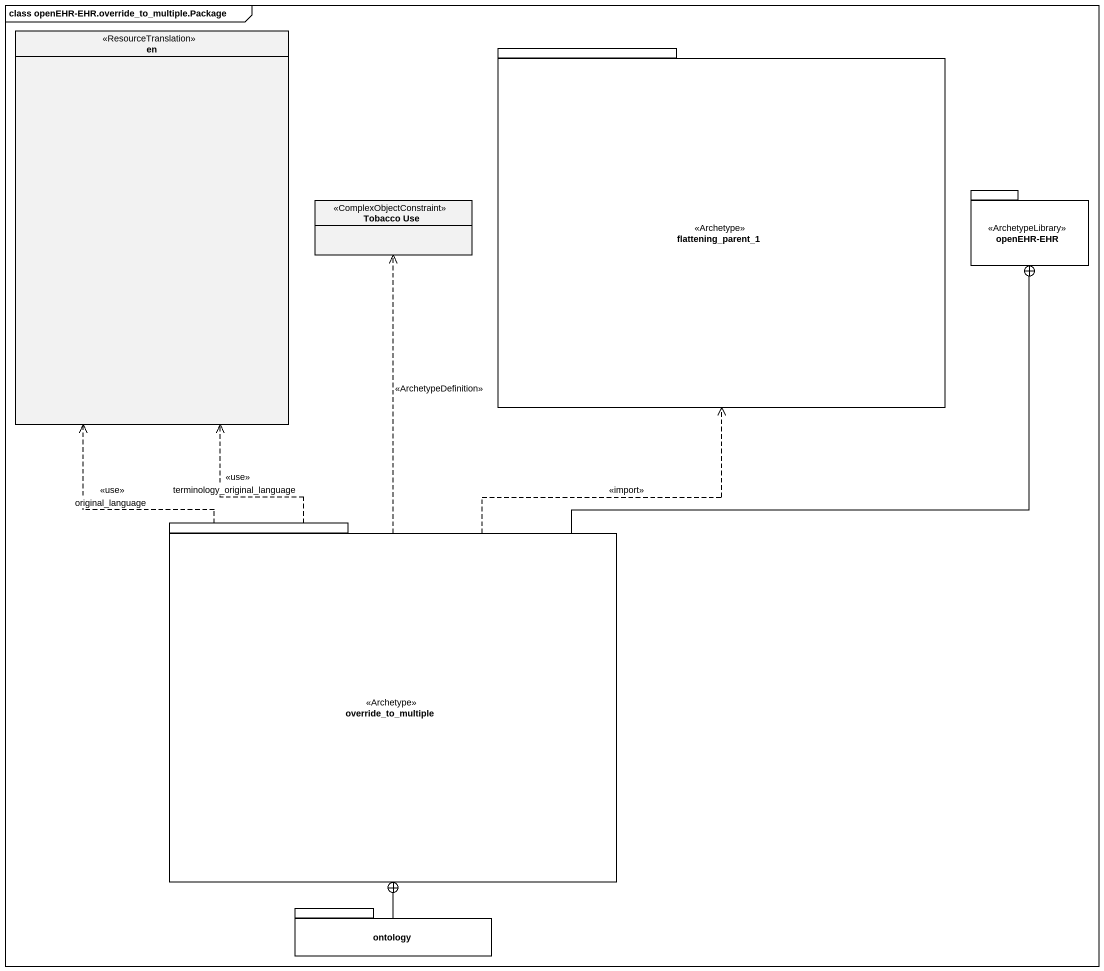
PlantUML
@startuml
mainframe class openEHR-EHR.override_to_multiple.Package
hide circle
hide empty members
enum en <<ResourceTranslation>>
package flattening_parent_1 <<Archetype>> {
}
package "openEHR-EHR" as openEHR_EHR <<ArchetypeLibrary>> {
}
class "Tobacco Use" as Tobacco_Use <<ComplexObjectConstraint>>
package override_to_multiple <<Archetype>> {
}
package ontology {
}
override_to_multiple .up.> en : <<use>>\noriginal_language
override_to_multiple .up.> en : <<use>>\nterminology_original_language
override_to_multiple .up.> flattening_parent_1 : <<import>>
override_to_multiple -up-+ openEHR_EHR
override_to_multiple .up.> Tobacco_Use : <<ArchetypeDefinition>>
ontology -up-+ override_to_multiple
@enduml
